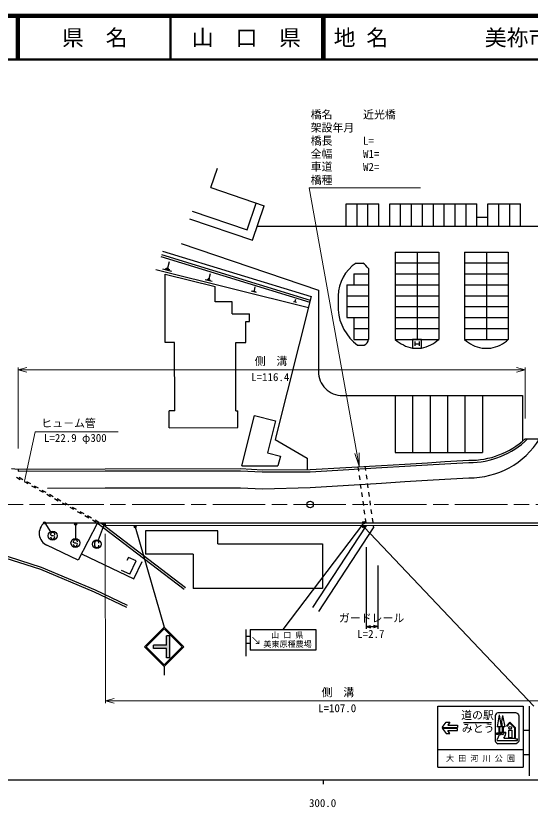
# Model space of a CAD drawing. Units: millimetres, scale not verified. Extents: x 40000 to 680000, y -578188 to 380000.
# Drawn here: x 297524 to 415421, y 198715 to 380000 of the extents above; entities that cross this region are included whole.
import ezdxf
from ezdxf.enums import TextEntityAlignment as Align

# ---------------------------------------------------------------- set-up
doc = ezdxf.new("R2010")
doc.units = ezdxf.units.MM
doc.header["$LTSCALE"] = 1000
doc.header["$PDMODE"] = 32
doc.header["$PDSIZE"] = 500
doc.linetypes.add('CHAIN', pattern=[18.5, 12, -1.5, 3.5, -1.5])
for name, color, linetype, lineweight in [('M-BGD', 7, 'Continuous', 25), ('M-BMK', 2, 'CHAIN', 13), ('M-BMK-SRVR', 3, 'Continuous', 25), ('M-STR-HTXT', 7, 'Continuous', 13), ('M-STR-STRC', 7, 'Continuous', 25), ('M-TTL', 2, 'Continuous', 140), ('M-TTL-BAND', 7, 'Continuous', 25), ('M-TTL-LINE', 7, 'Continuous', 50), ('M-TTL-TXT', 7, 'Continuous', 13)]:
    doc.layers.add(name, color=color, linetype=linetype, lineweight=lineweight)
doc.styles.add('ＭＳ ゴシック', font='')
doc.styles.get('ＭＳ ゴシック').set_extended_font_data('MS Gothic')

# ---------------------------------------------------------------- blocks, each defined once
blk = doc.blocks.new('open_arrow')
at = {"color": 0, "linetype": 'Continuous', "lineweight": -2}
blk.add_lwpolyline([(7.5, 1.25), (0, 0), (7.5, -1.25)], dxfattribs=at)

msp = doc.modelspace()

# ---------------------------------------------------------------- hatches: boundary and pattern name
at = {"layer": 'M-STR-STRC'}
msp.add_hatch(color=256, dxfattribs=at).paths.add_polyline_path([(332044, 235078), (329044, 235078), (329044, 235828), (332044, 235828), (332044, 237953), (332794, 237953), (332794, 232953), (332044, 232953)])

# ---------------------------------------------------------------- linework, layer by layer
at = {"layer": 'M-BGD'}
for p, q in [((342232, 340642), (343741, 345091)), ((342232, 340642), (354445, 336500)), ((350528, 330940), (352623, 337118)), ((351772, 328619), (354445, 336500)), ((373229, 336935), (380729, 336936)), ((373230, 331841), (373229, 336935)), ((375730, 331842), (375729, 336935)), ((378230, 331842), (378229, 336936)), ((380730, 331843), (380729, 336936)), ((383229, 336937), (403229, 336941)), ((383230, 331843), (383229, 336937)), ((385730, 331844), (385729, 336937)), ((388230, 331844), (388229, 336938)), ((390730, 331845), (390729, 336938)), ((393230, 331845), (393229, 336939)), ((395730, 331846), (395729, 336940)), ((398230, 331847), (398229, 336940)), ((400730, 331847), (400729, 336941)), ((403230, 331848), (403229, 336941)), ((405729, 336942), (413229, 336943)), ((405730, 331848), (405729, 336942)), ((408230, 331849), (408229, 336942)), ((410730, 331849), (410729, 336943)), ((413230, 331850), (413229, 336943)), ((337923, 335215), (350528, 330940)), ((403230, 333848), (405730, 333848)), ((337346, 333512), (351772, 328619)), ((352879, 331836), (432483, 331854)), ((335417, 327824), (366891, 317149)), ((330747, 324847), (364891, 314407)), ((330893, 325325), (365013, 314892)), ((331127, 326091), (365208, 315669)), ((384489, 325877), (394489, 325879)), ((384489, 325877), (384494, 305877)), ((389489, 325878), (389494, 305878)), ((394489, 325879), (394494, 305879)), ((400389, 325880), (410389, 325882)), ((400389, 325880), (400394, 305880)), ((405389, 325881), (405394, 305881)), ((410389, 325882), (410394, 305882)), ((332393, 322305), (332744, 323710)), ((375533, 323375), (377059, 323375)), ((384490, 323377), (394490, 323379)), ((400390, 323380), (410390, 323382)), ((329597, 321924), (364590, 313208)), ((333246, 321452), (331239, 321954)), ((332794, 321778), (331791, 322029)), ((332593, 322042), (332092, 322167)), ((332518, 322274), (332267, 322337)), ((341858, 319824), (342142, 320957)), ((374991, 320875), (378391, 320875)), ((374991, 320875), (374991, 318375)), ((378390, 322103), (378394, 305875)), ((384491, 320877), (394491, 320879)), ((400391, 320880), (410391, 320882)), ((331764, 305193), (331761, 320829)), ((331761, 320829), (343198, 317980)), ((342546, 319136), (340928, 319541)), ((342182, 319399), (341373, 319601)), ((342020, 319611), (341616, 319713)), ((341960, 319798), (341757, 319849)), ((343199, 314467), (343198, 317980)), ((352217, 317093), (352418, 317895)), ((373391, 318374), (378391, 318375)), ((373391, 318374), (373393, 310874)), ((384491, 318377), (394491, 318379)), ((400391, 318380), (410391, 318382)), ((352704, 316606), (351558, 316892)), ((352446, 316792), (351873, 316935)), ((352332, 316942), (352045, 317014)), ((352289, 317075), (352145, 317111)), ((365208, 315669), (357001, 282949)), ((366891, 317149), (366896, 298508)), ((371392, 315874), (371392, 312648)), ((373392, 315874), (378392, 315875)), ((384492, 315877), (394492, 315879)), ((400392, 315880), (410392, 315882)), ((347099, 314468), (343199, 314467)), ((347099, 311704), (347099, 314468)), ((361857, 314326), (361192, 314493)), ((361708, 314434), (361375, 314518)), ((361641, 314522), (361475, 314563)), ((361616, 314599), (361533, 314619)), ((361574, 314609), (361691, 315075)), ((373392, 313374), (378392, 313375)), ((384492, 313377), (394492, 313379)), ((400392, 313380), (410392, 313382)), ((347099, 311704), (351050, 311705)), ((351050, 309949), (351050, 311705)), ((373393, 310874), (378393, 310875)), ((374993, 310875), (374994, 305875)), ((384493, 310877), (394493, 310879)), ((400393, 310880), (410393, 310882)), ((350244, 309948), (351050, 309949)), ((350245, 305188), (350244, 309948)), ((374993, 308375), (378393, 308375)), ((384493, 308377), (394493, 308379)), ((400393, 308380), (410393, 308382)), ((333932, 305193), (331764, 305193)), ((333935, 289547), (333932, 305193)), ((347956, 305187), (350245, 305188)), ((347959, 289539), (347956, 305187)), ((374994, 305875), (378394, 305875)), ((375845, 304575), (377389, 304575)), ((384494, 305877), (394494, 305879)), ((400394, 305880), (410394, 305882)), ((404394, 303881), (406394, 303882)), ((372397, 293009), (413685, 293018)), ((384473, 293012), (384476, 279976)), ((388473, 293013), (388476, 279977)), ((392473, 293014), (392476, 279978)), ((396473, 293014), (396476, 279978)), ((400473, 293015), (400476, 279979)), ((404473, 293016), (404476, 279980)), ((413685, 293018), (413687, 282580)), ((332710, 285653), (332709, 289547)), ((333935, 289547), (332709, 289547)), ((347959, 289539), (348390, 289539)), ((348391, 285656), (348390, 289539)), ((349329, 276883), (352242, 288435)), ((352242, 288435), (357045, 287224)), ((357045, 287224), (355196, 279892)), ((332710, 285653), (348391, 285656)), ((357001, 282949), (364287, 278652)), ((414255, 283079), (428855, 283083)), ((355196, 279892), (358154, 279147)), ((384476, 279976), (404476, 279980)), ((358154, 279147), (357583, 276885)), ((364287, 278652), (364287, 276065)), ((386656, 277323), (391856, 277624)), ((391856, 277624), (395856, 277875)), ((395856, 277875), (401356, 278177)), ((296533, 276278), (298033, 276154)), ((298033, 276154), (318033, 276258)), ((298033, 276154), (298035, 275654)), ((298035, 275654), (318034, 275758)), ((318033, 276258), (349033, 276265)), ((318034, 275758), (349020, 275765)), ((349033, 276265), (354033, 276016)), ((349329, 276883), (357583, 276885)), ((354033, 276016), (364957, 276068)), ((364957, 276068), (381356, 277022)), ((375935, 276707), (376073, 275716)), ((377538, 276800), (377676, 275810)), ((381356, 277022), (386656, 277323)), ((297659, 274298), (298531, 273809)), ((298262, 274304), (299134, 273815)), ((376212, 274726), (376350, 273736)), ((377814, 274819), (377952, 273829)), ((391857, 273624), (395857, 273875)), ((395857, 273875), (401357, 274177)), ((299404, 273320), (300276, 272831)), ((300006, 273326), (300878, 272837)), ((301148, 272342), (302021, 271853)), ((301751, 272348), (302623, 271859)), ((354034, 271666), (364958, 271968)), ((364958, 271968), (381357, 272972)), ((376488, 272745), (376626, 271755)), ((378090, 272838), (378228, 271848)), ((381357, 272972), (386657, 273323)), ((386657, 273323), (391857, 273624)), ((302893, 271364), (303765, 270875)), ((303495, 271370), (304368, 270881)), ((304637, 270386), (305510, 269897)), ((304782, 271789), (318034, 271858)), ((305240, 270392), (306112, 269903)), ((318034, 271858), (349034, 271865)), ((349034, 271865), (354034, 271666)), ((376764, 270764), (376902, 269774)), ((378367, 270858), (378505, 269867)), ((306382, 269408), (307254, 268919)), ((306984, 269414), (307857, 268925)), ((308127, 268430), (308999, 267941)), ((308729, 268436), (309601, 267947)), ((377040, 268784), (377178, 267793)), ((378643, 268877), (378781, 267886)), ((309871, 267452), (310743, 266963)), ((310474, 267458), (311346, 266969)), ((377317, 266803), (377455, 265812)), ((378919, 266896), (379057, 265906)), ((311616, 266474), (312488, 265985)), ((312218, 266480), (313090, 265991)), ((313360, 265496), (314233, 265007)), ((313963, 265502), (314835, 265013)), ((377593, 264822), (377731, 263831)), ((379195, 264915), (379333, 263925)), ((304087, 263855), (318035, 263858)), ((304137, 263855), (305439, 261759)), ((316255, 263858), (311841, 255289)), ((315105, 264518), (315977, 264029)), ((315707, 264524), (316580, 264035)), ((316193, 263858), (336147, 248674)), ((317018, 263858), (336450, 249072)), ((318035, 263858), (424859, 263882)), ((318035, 263858), (318035, 263258)), ((318035, 263258), (424859, 263282)), ((365622, 244433), (377831, 263115)), ((377809, 263271), (377831, 263115)), ((379424, 263272), (379498, 262742)), ((277591, 261330), (303196, 253223)), ((277742, 261807), (303368, 253692)), ((343796, 262028), (327234, 262024)), ((327234, 262024), (327235, 256702)), ((343796, 259013), (343796, 262028)), ((366961, 243557), (379498, 262742)), ((311841, 255289), (304658, 258713)), ((343796, 259013), (367801, 259019)), ((367801, 259019), (367803, 248834)), ((312579, 256722), (324605, 251050)), ((323321, 255948), (322969, 255201)), ((325078, 255119), (323321, 255948)), ((338168, 256704), (327235, 256702)), ((338168, 256704), (338170, 248828)), ((323638, 252066), (325078, 255119)), ((324605, 251050), (326456, 254976)), ((303196, 253223), (315510, 248046)), ((303368, 253692), (315715, 248502)), ((323638, 252066), (321771, 252946)), ((315715, 248502), (323082, 244976)), ((367803, 248834), (338170, 248828)), ((315510, 248046), (322866, 244525))]:
    msp.add_line(p, q, dxfattribs=at)
msp.add_lwpolyline([(349020, 275765), (354021, 275516), (364972, 275569), (381385, 276523), (386685, 276824), (391886, 277125), (395886, 277376), (401384, 277677)], dxfattribs=at)
for centre, radius, start, end in [((380606, 315680), 9216, 123.39548, 178.79492), ((372634, 317408), 7428, 39.20093, 53.44004), ((382377, 313442), 11013, 184.13601, 233.6244), ((376776, 306087), 1632, 292.05972, 352.53863), ((389937, 311766), 8019, 227.25628, 259.63914), ((388800, 312263), 8555, 281.42593, 311.7297), ((405713, 311522), 7754, 226.68639, 260.20903), ((405265, 311137), 7343, 278.84922, 314.30641), ((372396, 298509), 5500, 180.01275, 270.01276), ((401624, 296891), 18716, 269.17996, 312.44359), ((401625, 292891), 18716, 269.17998, 328.38642), ((401651, 296392), 18716, 269.17996, 314.66239), ((305864, 261450), 2991, 126.46269, 246.21199)]:
    msp.add_arc(centre, radius, start, end, dxfattribs=at)
at = {"layer": 'M-BMK'}
msp.add_line((65186, 268002), (564807, 268113), dxfattribs=at)
at = {"layer": 'M-BMK-SRVR'}
msp.add_circle((364958, 268068), 750, dxfattribs=at)
at = {"layer": 'M-STR-HTXT'}
for p, q in [((298032, 280913), (298027, 299404)), ((298028, 298904), (300027, 299444)), ((414252, 298930), (412251, 299469)), ((414254, 287752), (414251, 299430)), ((298028, 298904), (414252, 298930)), ((298028, 298904), (300028, 298366)), ((414252, 298930), (412252, 298391)), ((299547, 273418), (301985, 284710)), ((320985, 284710), (301985, 284710)), ((318036, 261334), (318045, 222558)), ((318044, 223058), (320044, 223597)), ((318044, 223058), (424898, 223082)), ((318044, 223058), (320045, 222520))]:
    msp.add_line(p, q, dxfattribs=at)
at = {"layer": 'M-STR-STRC'}
for p, q in [((388475, 305872), (388475, 303872)), ((390475, 305872), (388475, 305872)), ((388975, 305372), (388975, 304372)), ((388975, 304872), (389975, 304872)), ((389975, 305372), (389975, 304372)), ((390475, 303872), (390475, 305872)), ((388475, 303872), (390475, 303872)), ((388494, 303878), (390494, 303878)), ((311221, 263553), (311182, 260237)), ((317743, 263557), (316429, 259913)), ((324868, 262935), (331544, 239953)), ((377185, 263752), (358760, 239449)), ((305567, 261027), (305468, 261145)), ((416290, 221873), (377374, 262863)), ((305812, 260888), (305567, 261027)), ((306113, 260885), (305812, 260888)), ((306358, 260773), (306113, 260885)), ((306464, 260637), (306358, 260773)), ((310771, 259354), (310672, 259472)), ((311016, 259215), (310771, 259354)), ((311317, 259213), (311016, 259215)), ((311562, 259101), (311317, 259213)), ((311668, 258965), (311562, 259101)), ((315590, 259222), (315590, 258722)), ((377832, 258276), (377836, 239571)), ((380533, 254042), (380536, 239572)), ((327044, 235453), (331544, 239953)), ((327397, 235453), (331544, 239599)), ((336044, 235453), (331544, 239953)), ((335690, 235453), (331544, 239599)), ((350260, 239449), (350260, 233304)), ((351260, 239449), (366260, 239449)), ((351260, 239449), (351260, 234699)), ((366260, 239449), (366260, 234699)), ((377836, 240071), (378836, 240341)), ((377836, 240071), (380536, 240072)), ((377836, 240071), (378836, 239802)), ((380536, 240072), (379536, 240341)), ((380536, 240072), (379536, 239802)), ((332794, 237953), (332044, 237953)), ((332044, 235828), (332044, 237953)), ((332794, 232953), (332794, 237953)), ((350260, 237865), (351260, 237865)), ((329044, 235078), (329044, 235828)), ((332044, 235828), (329044, 235828)), ((350260, 236282), (351260, 236282)), ((327044, 235453), (331544, 230953)), ((327397, 235453), (331544, 231306)), ((332044, 235078), (329044, 235078)), ((331544, 230953), (336044, 235453)), ((331544, 231306), (335690, 235453)), ((332044, 232953), (332044, 235078)), ((366260, 234699), (351260, 234699)), ((332794, 232953), (332044, 232953)), ((331544, 230953), (331544, 228953)), ((394278, 207897), (394278, 221873)), ((394278, 221873), (413778, 221873)), ((413778, 221873), (413778, 207897)), ((415290, 205897), (415290, 221873)), ((407385, 219673), (407385, 213927)), ((408301, 219890), (407839, 217112)), ((412217, 220343), (407995, 220343)), ((408301, 219890), (408748, 217112)), ((409089, 219708), (408852, 218298)), ((409089, 219708), (409625, 217112)), ((412827, 219673), (412827, 213927)), ((395269, 217003), (396139, 218221)), ((396139, 218221), (397023, 218221)), ((397023, 218221), (396543, 217473)), ((406523, 218019), (400174, 218019)), ((408852, 218298), (409023, 217112)), ((410001, 217354), (410735, 218211)), ((410139, 217236), (410749, 217948)), ((410735, 218211), (412011, 216997)), ((410749, 217948), (411829, 216919)), ((395269, 217003), (398732, 217004)), ((395269, 216776), (398732, 216777)), ((395269, 216776), (396139, 215558)), ((396543, 217473), (398731, 217474)), ((397023, 215558), (396543, 216306)), ((396543, 216306), (398731, 216305)), ((398732, 217474), (398732, 217004)), ((398732, 216305), (398732, 216775)), ((408748, 217112), (407839, 217112)), ((408201, 217112), (408201, 215705)), ((408383, 217112), (408383, 215886)), ((408383, 215886), (408784, 215886)), ((409625, 217112), (409023, 217112)), ((409036, 217112), (409036, 215886)), ((409036, 215886), (409217, 215886)), ((409217, 217112), (409217, 215886)), ((409369, 215883), (409843, 215883)), ((410001, 217354), (410139, 217236)), ((410469, 216334), (410469, 214702)), ((410469, 216334), (411194, 216334)), ((411194, 216334), (411194, 214702)), ((411829, 216919), (411829, 214461)), ((412011, 216997), (412011, 214416)), ((415290, 216283), (413778, 216283)), ((396139, 215558), (397023, 215558)), ((408111, 215705), (407703, 215705)), ((407703, 215705), (407703, 215342)), ((408111, 215342), (407703, 215342)), ((408348, 215260), (407837, 214208)), ((407896, 213976), (412507, 213976)), ((408111, 215705), (408111, 215342)), ((408201, 215705), (408688, 215705)), ((408693, 215290), (408383, 215290)), ((408745, 215367), (408745, 215654)), ((409349, 214520), (411586, 214520)), ((410469, 214702), (411194, 214702)), ((411586, 214520), (412211, 214368)), ((412211, 214368), (412507, 214368)), ((412507, 213976), (412507, 214368)), ((412217, 213257), (407995, 213257)), ((394278, 211897), (413778, 211897)), ((415290, 210692), (413778, 210692)), ((394278, 207897), (413778, 207897))]:
    msp.add_line(p, q, dxfattribs=at)
for centre, radius in [((304087, 263855), 250), ((304087, 263855), 200), ((304087, 263855), 150), ((304087, 263855), 100), ((304087, 263855), 50), ((304087, 263855), 20), ((311221, 263553), 250), ((311221, 263553), 200), ((311221, 263553), 150), ((311221, 263553), 100), ((311221, 263553), 50), ((311221, 263553), 20), ((317743, 263557), 250), ((317743, 263557), 200), ((317743, 263557), 150), ((317743, 263557), 100), ((317743, 263557), 50), ((317743, 263557), 20), ((324868, 262935), 250), ((324868, 262935), 200), ((324868, 262935), 150), ((324868, 262935), 100), ((324868, 262935), 50), ((324868, 262935), 20), ((377271, 262971), 150), ((377275, 263871), 150), ((377271, 262971), 120), ((377275, 263871), 120), ((377271, 262971), 90), ((377275, 263871), 90), ((377271, 262971), 60), ((377275, 263871), 60), ((377271, 262971), 30), ((377275, 263871), 30), ((305967, 260909), 1000), ((311171, 259237), 1000), ((316090, 258972), 1000), ((410852, 216873), 309)]:
    msp.add_circle(centre, radius, dxfattribs=at)
for centre, start, end in [((305968, 261141), 359.55488, 179.55488), ((305964, 260641), 179.55488, 359.55488), ((311172, 259469), 359.55488, 179.55488), ((316090, 259222), 0, 180), ((311168, 258969), 179.55488, 359.55488), ((316090, 258722), 180, 0)]:
    msp.add_arc(centre, 500, start, end, dxfattribs=at)
for points, knots in [([(407995, 220343), (407819, 220245), (407744, 220202), (407623, 220069), (407501, 219935), (407466, 219856), (407385, 219673)], [0, 0, 0, 0, 1, 1, 1, 2, 2, 2, 2]), ([(412217, 220343), (412393, 220245), (412468, 220202), (412589, 220069), (412711, 219935), (412746, 219856), (412827, 219673)], [0, 0, 0, 0, 1, 1, 1, 2, 2, 2, 2]), ([(408784, 215886), (408808, 215877), (408821, 215873), (408836, 215854), (408845, 215842), (408848, 215833), (408854, 215819), (408918, 215676), (408924, 215581), (409005, 215447), (409047, 215379), (409064, 215352), (409123, 215279)], [0, 0, 0, 0, 1, 1, 1, 2, 2, 2, 3, 3, 3, 4, 4, 4, 4]), ([(409369, 215883), (409362, 215698), (409375, 215593), (409279, 215450), (409229, 215374), (409199, 215339), (409123, 215279)], [0, 0, 0, 0, 1, 1, 1, 2, 2, 2, 2]), ([(409349, 214520), (409499, 214730), (409553, 214801), (409646, 215002), (409730, 215184), (409779, 215290), (409814, 215487), (409841, 215640), (409845, 215704), (409843, 215883)], [0, 0, 0, 0, 1, 1, 1, 2, 2, 2, 3, 3, 3, 3]), ([(407385, 213927), (407466, 213744), (407501, 213665), (407623, 213531), (407744, 213398), (407819, 213355), (407995, 213257)], [0, 0, 0, 0, 1, 1, 1, 2, 2, 2, 2]), ([(407837, 214208), (407816, 214158), (407798, 214121), (407816, 214069), (407831, 214024), (407857, 214003), (407896, 213976)], [0, 0, 0, 0, 1, 1, 1, 2, 2, 2, 2]), ([(408348, 215260), (408352, 215271), (408354, 215279), (408364, 215285), (408371, 215289), (408375, 215290), (408383, 215290)], [0, 0, 0, 0, 1, 1, 1, 2, 2, 2, 2]), ([(408688, 215705), (408704, 215704), (408715, 215703), (408727, 215693), (408740, 215682), (408742, 215670), (408745, 215654)], [0, 0, 0, 0, 1, 1, 1, 2, 2, 2, 2]), ([(408745, 215367), (408740, 215345), (408739, 215334), (408726, 215318), (408715, 215305), (408708, 215300), (408693, 215290)], [0, 0, 0, 0, 1, 1, 1, 2, 2, 2, 2]), ([(412827, 213927), (412746, 213744), (412711, 213665), (412589, 213531), (412468, 213398), (412393, 213355), (412217, 213257)], [0, 0, 0, 0, 1, 1, 1, 2, 2, 2, 2])]:
    msp.add_open_spline(points, degree=3, knots=knots, dxfattribs=at)
for p in [(304087, 263855), (311221, 263553), (317743, 263557), (324868, 262935), (377271, 262971), (377271, 262971), (377275, 263871)]:
    msp.add_point(p, dxfattribs=at)
at = {"layer": 'M-TTL'}
msp.add_line((680000, 380000), (40000, 380000), dxfattribs=at)
at = {"layer": 'M-TTL-BAND'}
for p, q in [((40000, 205000), (579000, 205000)), ((368000, 205000), (368000, 204000))]:
    msp.add_line(p, q, dxfattribs=at)
at = {"layer": 'M-TTL-LINE'}
for p, q in [((297750, 380000), (297750, 370000)), ((298250, 380000), (298250, 370000)), ((333000, 380000), (333000, 370000)), ((367750, 380000), (367750, 370000)), ((368250, 380000), (368250, 370000)), ((40000, 370000), (680000, 370000))]:
    msp.add_line(p, q, dxfattribs=at)
at = {"layer": 'M-TTL-TXT'}
msp.add_lwpolyline([(376240, 276864), (364799, 340608), (390253, 340608)], dxfattribs=at)

# ---------------------------------------------------------------- block references
at = {"layer": 'M-TTL-TXT', "xscale": 400, "yscale": 400, "rotation": 100.2}
msp.add_blockref('open_arrow', (376240, 276864), dxfattribs=at)

# ---------------------------------------------------------------- texts
at = {"layer": 'M-STR-HTXT', "style": 'ＭＳ ゴシック'}
for s, p in [('橋名', (365108, 355911)), ('近光橋', (377108, 355911)), ('架設年月', (365108, 352911)), ('橋長', (365108, 349911)), ('L=', (377108, 349911)), ('全幅', (365108, 346911)), ('W1=', (377108, 346911)), ('車道', (365108, 343971)), ('W2=', (377108, 343911)), ('橋種', (365108, 340911)), ('ヒュ－ム管', (303360, 285210))]:
    msp.add_text(s, height=1833, dxfattribs=at).set_placement(p, align=Align.BOTTOM_LEFT)
for p in [(356022, 299411), (371353, 223563)]:
    msp.add_text('側\u3000溝', height=1833, dxfattribs=at).set_placement(p, align=Align.BOTTOM_CENTER)
for s, p in [('L=116.4', (355848, 297241)), ('L=107.0', (371179, 221394))]:
    msp.add_text(s, height=1833, dxfattribs=at).set_placement(p, align=Align.MIDDLE_CENTER)
msp.add_text('L=22.9 φ300', height=1833, dxfattribs=at).set_placement((303985, 284210), align=Align.TOP_LEFT)
at = {"layer": 'M-STR-STRC', "style": 'ＭＳ ゴシック'}
for s, p in [('ガードレール', (379068, 240565)), ('道の駅', (403348, 218321))]:
    msp.add_text(s, height=1833, dxfattribs=at).set_placement(p, align=Align.BOTTOM_CENTER)
for s, height, p in [('L=2.7', 1833, (378894, 238395)), ('\u3000山 口 県', 1320, (358815, 238129)), ('美東原種農場', 1320, (359815, 236068)), ('大 田 河 川 公 園', 1320, (404028, 209897))]:
    msp.add_text(s, height=height, dxfattribs=at).set_placement(p, align=Align.MIDDLE_CENTER)
msp.add_text('↑', height=1833, rotation=225, dxfattribs=at).set_placement((352533, 236905), align=Align.MIDDLE_CENTER)
msp.add_text('みとう', height=1833, dxfattribs=at).set_placement((403495, 217701), align=Align.TOP_CENTER)
at = {"layer": 'M-TTL-BAND', "style": 'ＭＳ ゴシック'}
msp.add_text('300.0', height=1833, dxfattribs=at).set_placement((367844, 198195), align=Align.BOTTOM_CENTER)
at = {"layer": 'M-TTL-TXT', "style": 'ＭＳ ゴシック'}
for s, p in [('県\u3000名', (315625, 375000)), ('山\u3000口\u3000県', (350375, 375000))]:
    msp.add_text(s, height=3666, dxfattribs=at).set_placement(p, align=Align.MIDDLE_CENTER)
for s, p in [('地 名', (370380, 375000)), ('美祢市美東町大田', (405024, 375000))]:
    msp.add_text(s, height=3666, dxfattribs=at).set_placement(p, align=Align.MIDDLE_LEFT)

doc.saveas('drawing.dxf')
